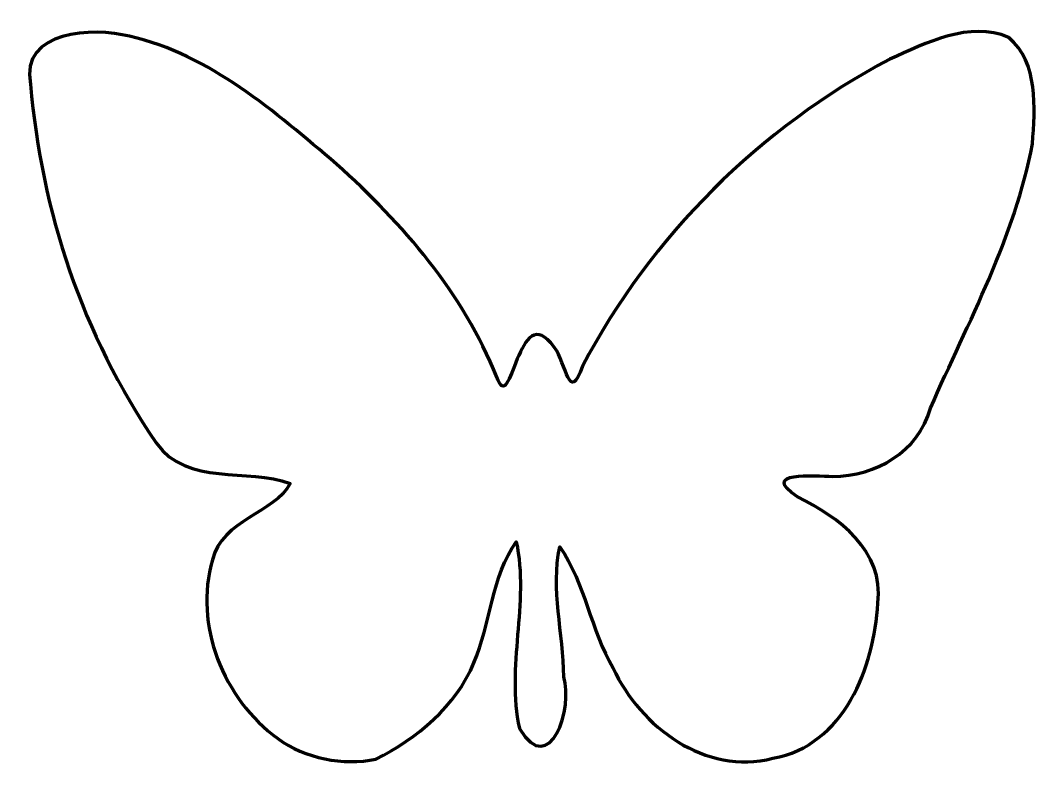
# Model space of a CAD drawing. Header units: centimetres. Extents: x -9.6 to 9.5, y -7.2 to 7.
import ezdxf

# ---------------------------------------------------------------- set-up
doc = ezdxf.new("R2010")
doc.units = ezdxf.units.CM
doc.header["$MEASUREMENT"] = 0
doc.layers.add('Layer 1', color=7, linetype='Continuous')

msp = doc.modelspace()

# ---------------------------------------------------------------- linework, layer by layer
at = {"layer": 'Layer 1', "color": 245, "lineweight": 80}
msp.add_open_spline([(-4.7477, -6.38811), (-5.76226, -5.65084), (-6.32097, -4.26337), (-5.96539, -3.04697), (-5.96539, -3.04697), (-5.79102, -2.30129), (-4.80729, -2.17466), (-4.51296, -1.62603), (-4.51296, -1.62603), (-5.32225, -1.31446), (-6.42779, -1.68888), (-7.01916, -0.86631), (-7.01916, -0.86631), (-8.41207, 1.18508), (-9.15365, 3.44076), (-9.36899, 5.83706), (-9.36899, 5.83706), (-9.55611, 6.85084), (-8.20219, 6.90606), (-7.51495, 6.73278), (-7.51495, 6.73278), (-6.00435, 6.38748), (-4.80154, 5.31795), (-3.64798, 4.34471), (-3.64798, 4.34471), (-2.40814, 3.22752), (-1.28044, 1.93347), (-0.65573, 0.36604), (-0.65573, 0.36604), (-0.37928, -0.43301), (-0.26495, 1.87896), (0.41668, 0.9238), (0.41668, 0.9238), (0.65116, 0.62535), (0.69807, -0.15959), (0.94638, 0.56855), (0.94638, 0.56855), (2.22164, 3.00018), (4.26575, 5.02546), (6.69039, 6.30728), (6.69039, 6.30728), (7.36966, 6.60048), (8.17412, 7.02972), (8.91212, 6.71183), (8.91212, 6.71183), (9.47022, 6.2372), (9.40238, 5.38953), (9.35564, 4.72394), (9.35564, 4.72394), (9.02717, 2.97779), (8.1542, 1.39673), (7.44935, -0.21734), (7.44935, -0.21734), (7.21192, -1.03446), (6.443, -1.48659), (5.62027, -1.49142), (5.62027, -1.49142), (5.28491, -1.47952), (4.24114, -1.39025), (4.9655, -1.87444), (4.9655, -1.87444), (5.73561, -2.25208), (6.58875, -2.88061), (6.4651, -3.85667), (6.4651, -3.85667), (6.39732, -5.06137), (5.83866, -6.51531), (4.50452, -6.75786), (4.50452, -6.75786), (3.23977, -7.08207), (2.03579, -6.17615), (1.51818, -5.07169), (1.51818, -5.07169), (1.09807, -4.35674), (1.00017, -3.48932), (0.52336, -2.80894), (0.52336, -2.80894), (0.34793, -3.58703), (0.59445, -4.4329), (0.59677, -5.23596), (0.59677, -5.23596), (0.7844, -5.80479), (0.33942, -7.156), (-0.2302, -6.2015), (-0.2302, -6.2015), (-0.48784, -5.05334), (-0.04278, -3.85143), (-0.29066, -2.71112), (-0.29066, -2.71112), (-0.75264, -3.35897), (-0.7702, -4.24393), (-1.08022, -4.97687), (-1.08022, -4.97687), (-1.41837, -5.78062), (-2.15055, -6.39129), (-2.91186, -6.77435), (-2.91186, -6.77435), (-3.52774, -6.90198), (-4.23767, -6.75748), (-4.74771, -6.38813), (-4.74771, -6.38813), (-4.74771, -6.38813), (-4.7477, -6.38811), (-4.7477, -6.38811)], degree=3, knots=[0, 0, 0, 0, 0.03703704, 0.03703704, 0.03703704, 0.03703704, 0.07407407, 0.07407407, 0.07407407, 0.07407407, 0.11111111, 0.11111111, 0.11111111, 0.11111111, 0.14814815, 0.14814815, 0.14814815, 0.14814815, 0.18518519, 0.18518519, 0.18518519, 0.18518519, 0.22222222, 0.22222222, 0.22222222, 0.22222222, 0.25925926, 0.25925926, 0.25925926, 0.25925926, 0.2962963, 0.2962963, 0.2962963, 0.2962963, 0.33333333, 0.33333333, 0.33333333, 0.33333333, 0.37037037, 0.37037037, 0.37037037, 0.37037037, 0.40740741, 0.40740741, 0.40740741, 0.40740741, 0.44444444, 0.44444444, 0.44444444, 0.44444444, 0.48148148, 0.48148148, 0.48148148, 0.48148148, 0.51851852, 0.51851852, 0.51851852, 0.51851852, 0.55555556, 0.55555556, 0.55555556, 0.55555556, 0.59259259, 0.59259259, 0.59259259, 0.59259259, 0.62962963, 0.62962963, 0.62962963, 0.62962963, 0.66666667, 0.66666667, 0.66666667, 0.66666667, 0.7037037, 0.7037037, 0.7037037, 0.7037037, 0.74074074, 0.74074074, 0.74074074, 0.74074074, 0.77777778, 0.77777778, 0.77777778, 0.77777778, 0.81481481, 0.81481481, 0.81481481, 0.81481481, 0.85185185, 0.85185185, 0.85185185, 0.85185185, 0.88888889, 0.88888889, 0.88888889, 0.88888889, 0.92592593, 0.92592593, 0.92592593, 0.92592593, 1, 1, 1, 1], dxfattribs=at)

doc.saveas('drawing.dxf')
